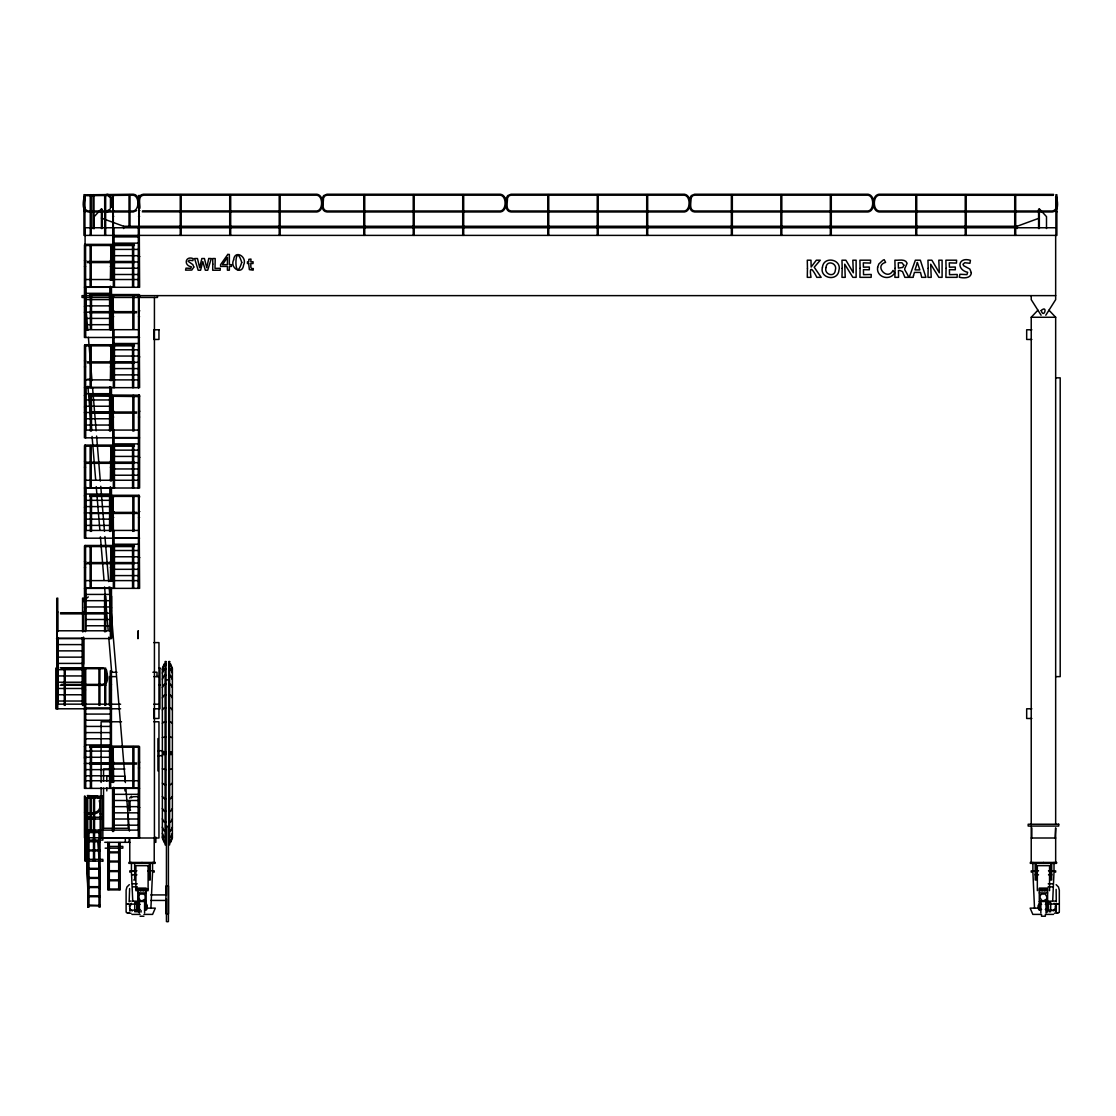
<?xml version="1.0" encoding="UTF-8"?>
<svg xmlns="http://www.w3.org/2000/svg" width="1116" height="1116" viewBox="0 0 1116 1116"><rect width="100%" height="100%" fill="white"/><g stroke="black" fill="none" stroke-linecap="round" stroke-linejoin="round"><path stroke-width="1.5" d="M150.911 908.131L152.557 872.098L154.217 872.098L154.217 870.871L147.675 870.871M1052.681 901.268L1054.006 872.098L1055.666 872.098L1055.666 870.871L1049.124 870.871M110.442 208.246L110.442 197.951L107.834 195.328M100.342 808.305C100.175 815.419 87.453 814.959 84.551 812.629C94.037 814.178 102.742 812.546 99.254 800.744L100.342 800.674M129.944 908.089L129.4 905.829L131.339 903.29M136.738 907.796L136.738 906.025M136.375 909.861L137.603 906.903L136.375 903.96M1048.566 909.219L1048.398 904.825M1055.318 907.796L1055.318 906.025M1053.085 910.935C1056.573 910.154 1057.257 904.95 1054.09 903.29M138.789 912.497L137.84 910.196M84.969 295.67L85.137 294.554M112.604 279.6L113.162 195.272L113.706 279.6M113.706 195.83L112.604 195.83M110.372 280.255L110.93 245.45L111.474 280.255M111.474 246.008L110.372 246.008M85.137 396.027L84.425 395.469L85.137 394.911M138.51 287.286L139.068 195.272L139.612 287.286L84.467 287.286M112.604 379.956L113.162 295.628L113.706 379.956M139.612 195.83L138.51 195.83M113.706 296.2L112.604 296.2M110.372 380.626L110.93 345.821L111.474 380.626M111.474 346.379L110.372 346.379M85.137 496.397L84.425 495.839L85.137 495.281M138.51 296.2L139.612 296.2L138.51 296.2L138.51 387.657M112.604 480.312L113.162 395.999L113.706 480.312M113.706 396.557L112.604 396.557M110.372 480.982L110.93 446.177L111.474 480.982M111.474 446.735L110.372 446.735M138.51 488.013L138.51 396.557L139.486 395.19L89.601 394.911M112.604 580.683L113.162 496.355L113.706 580.683M113.706 496.913L112.604 496.913M110.372 581.352L110.93 546.533L111.474 581.352M111.474 547.105L110.372 547.105M138.51 496.913L139.612 496.913L138.51 496.913L138.51 588.369M112.563 782.469L113.107 747.204L113.651 782.469M113.651 747.748L112.563 747.748M85.137 747.232L84.425 746.688L85.137 746.13M101.165 797.312L100.189 797.312M159.937 668.107L158.96 668.107L159.937 668.107L159.937 708.786L153.729 708.786L153.813 718.481L158.96 718.481L158.96 642.607L153.827 642.607M56.651 611.931L57.753 611.931M82.556 611.931L83.658 612M113.637 256.75L112.883 256.248L113.162 256.917M113.637 357.106L112.883 356.618L113.162 357.287M113.637 457.462L112.883 456.974L113.162 457.644M57.753 663.936L56.735 664.118M56.651 684.485L57.753 684.485M113.637 557.833L112.883 557.344L113.162 558.014M82.556 684.485L83.658 684.485M84.272 196.556C83.17 201.354 81.315 211.064 88.303 211.97L133.278 211.97L136.557 210.603M85.123 197.058C84.453 201.271 82.235 210.045 88.359 210.994L133.209 210.994C139.486 210.24 139.486 195.942 133.209 195.202L86.476 195.691M129.623 888.545L129.163 901.854M130.126 906.025L131.004 904.49M162.364 669.447L164.205 665.08L166.033 665.08M172.38 836.958L170.539 841.338L168.711 841.338M162.364 673.115L164.205 668.958L166.033 668.958M172.38 833.289L170.539 837.46L168.711 837.46M162.364 679.226L164.205 675.389L166.033 675.389M172.38 827.179L170.539 831.029L168.711 831.029M162.364 687.582L164.205 684.192L166.033 684.192M172.38 818.823L170.539 822.227L168.711 822.227M162.364 697.932L164.205 695.087L166.033 695.087M172.38 808.486L170.539 811.332L168.711 811.332M84.872 598.274L85.709 597.172M85.834 598.832L88.317 596.907M110.079 209.138L106.843 210.994M129.582 798.107L131.479 796.21M162.364 709.957L164.205 707.739L166.033 707.739M172.38 796.461L170.539 798.679L168.711 798.679M130.698 910.028L132.344 910.935M1031.226 824.236L1031.226 317.265L1037.894 310.206M128.968 912.497L127.642 913.251L126.317 912.497M1059.112 912.497L1054.411 913.251M162.364 723.294L164.205 721.787L166.033 721.787M172.38 783.111L170.539 784.632L168.711 784.632M110.191 210.603L106.913 211.97M131.2 797.828L133.027 796.768L139.333 796.545M129.317 884.653L126.959 887.011L126.108 890.122L126.108 911.73M1045.79 315.228L1055.666 299.632L1055.666 235.406M1053.713 909.875L1054.425 909.331M111.154 758.434L110.4 758.308M130.126 908.536L130.474 909.861M162.364 737.55L166.033 736.783M172.38 768.868L168.711 769.635M85.988 194.84L133.278 194.226C139.737 194.616 137.896 203.168 137.924 207.311M129.609 908.494L130.014 911.186M101.416 218.108L123.625 226.269L1017.108 226.269L1039.331 218.108M1047.589 910.196L1046.655 912.497M85.025 244.362L85.025 246.58L85.025 244.362L134.436 244.362M85.025 344.732L85.025 346.936L85.025 344.732L134.436 344.732M85.025 445.089L85.025 447.307L85.025 445.089L134.436 445.089M85.025 545.459L85.025 547.663L85.025 545.459L134.436 545.459M84.467 387.657L139.612 387.657L139.012 294.554L138.328 387.657M139.012 394.911L138.328 488.013M84.467 588.369L139.612 588.369L139.012 495.281L138.328 588.369M139.012 496.397C140.672 495.699 137.352 495.699 139.012 496.397L89.601 496.397M89.601 513.5L139.291 513.416M84.969 670.59L85.248 669.558M138.328 837.767L138.468 746.688C140.142 748.989 137.784 746.771 139.57 746.688L139.612 837.767L84.467 837.767L84.467 796.071M85.025 813.452L85.025 812.35M126.875 903.918L128.41 903.918M1049.584 904.127L1058.554 903.918M60.208 667.773L103.635 667.773M87.327 379.314L90.34 379.063M112.604 216.337L113.706 216.337M138.51 216.337L139.612 216.337M1055.903 227.762L85.081 227.762L85.081 295.628M113.888 236.885L138.328 236.885M113.888 243.149L138.328 243.149M85.025 245.492L134.436 245.492M113.888 249.412L138.328 249.412M113.888 255.69L138.328 255.69M87.341 261.479L134.436 261.479M113.888 261.953L138.328 261.953M87.341 262.595L134.436 262.595M84.467 266.515L85.569 266.515M110.372 266.515L111.474 266.515M113.888 268.231L138.328 268.231M113.888 274.494L138.328 274.494M85.569 279.53L138.51 279.53M85.751 287.063L110.191 287.063M85.751 293.327L110.191 293.327M89.601 294.554L139.012 294.554M1055.666 295.628L82.026 295.628L82.026 297.456L157.482 297.456L157.482 295.628M85.751 299.604L110.191 299.604M85.751 305.868L110.191 305.868M85.137 311.657L84.425 312.215L85.137 312.773M89.601 311.657L136.696 311.657M85.751 312.145L110.191 312.145M89.601 312.773L136.696 312.773M112.604 316.693L113.706 316.693M138.51 316.693L139.612 316.693M1031.226 317.265L1055.666 317.265L1055.666 824.236M85.751 318.409L110.191 318.409M85.751 324.686L110.191 324.686M85.569 329.708L138.51 329.708M1031.84 329.778L1026.678 329.778L1026.678 339.459L1031.84 339.459M113.888 337.241L138.328 337.241M139.57 337.464L84.425 337.464L84.467 244.92L85.569 244.92L85.709 337.464M113.888 343.505L138.328 343.505M85.025 345.848L134.436 345.848M113.888 349.782L138.328 349.782M113.888 356.046L138.328 356.046M87.341 361.835L134.436 361.835M113.888 362.323L138.328 362.323M87.341 362.951L134.436 362.951M84.467 366.885L85.569 366.885M110.372 366.885L111.474 366.885M113.888 368.587L138.328 368.587M113.888 374.864L138.328 374.864M1055.666 377.836L1060.2 377.836L1060.2 676.631L1055.666 676.631M85.569 379.886L138.51 379.886M85.751 387.419L110.191 387.419M85.751 393.697L110.191 393.697M89.601 396.027L139.612 396.557L138.51 396.557M85.751 399.96L110.191 399.96M85.751 406.238L110.191 406.238M85.137 412.013L84.425 412.571L85.137 413.129M89.601 412.013L136.696 412.013M85.751 412.501L110.191 412.501M89.601 413.129L136.696 413.129M112.604 417.063L113.706 417.063M138.51 417.063L139.612 417.063M85.751 418.779L110.191 418.779M85.751 425.043L110.191 425.043M85.569 430.079L138.51 430.079M113.888 437.598L138.328 437.598M139.57 437.835L84.425 437.835L84.467 345.29L85.569 345.29L85.709 437.835M113.888 443.875L138.328 443.875M85.025 446.205L134.436 446.205M113.888 450.139L138.328 450.139M113.888 456.416L138.328 456.416M87.341 462.191L134.436 462.191M113.888 462.68L138.328 462.68M85.025 463.321L134.436 463.321M84.467 467.241L85.569 467.241M110.372 467.241L111.474 467.241M113.888 468.957L138.328 468.957M113.888 475.221L138.328 475.221M85.569 480.257L138.51 480.257M85.751 487.79L110.191 487.79M84.467 488.013L139.612 488.013L139.57 395.469L138.468 395.469L139.012 396.027M85.751 494.053L110.191 494.053M89.601 495.281L139.012 495.281M85.751 500.331L110.191 500.331M85.751 506.594L110.191 506.594M85.137 512.384L84.425 512.942L85.137 513.5M110.275 512.384L136.696 512.384M85.751 512.872L110.191 512.872M112.604 517.419L113.706 517.419M138.51 517.419L139.612 517.419M85.751 519.135L110.191 519.135M85.751 525.399L110.191 525.399M85.569 530.435L138.51 530.435M113.888 537.968L138.328 537.968M139.57 538.191L84.425 538.191L84.467 445.647L85.569 445.647L85.709 538.191M113.888 544.231L138.328 544.231M85.025 546.575L134.436 546.575M113.888 550.509L138.328 550.509M113.888 556.772L138.328 556.772M87.341 562.562L134.436 562.562M113.888 563.05L138.328 563.05M85.025 563.678L134.436 563.678M84.467 567.598L85.569 567.598M110.372 567.598L111.474 567.598M113.888 569.313L138.328 569.313M113.888 575.591L138.328 575.591M85.569 580.613L138.51 580.613M85.751 588.146L110.191 588.146M85.751 594.423L110.191 594.423M111.586 596.195L111.656 638.561L56.525 638.561M85.751 600.687L110.191 600.687M85.751 606.951L110.191 606.951M110.372 610.982L111.474 610.982M60.501 612.74L106.48 612.74M85.751 613.228L110.191 613.228M60.501 613.856L106.48 613.856M85.751 619.492L110.191 619.492M85.751 625.769L110.191 625.769M57.753 630.791L110.372 630.791M57.934 638.324L82.375 638.324M57.934 644.602L82.375 644.602M57.934 650.865L82.375 650.865M57.934 657.143L82.375 657.143M57.934 663.406L82.375 663.406M166.033 663.922L164.205 663.894L162.364 668.317L162.364 751.989L166.033 751.961M168.711 663.894L170.539 663.894L172.38 668.317L172.38 751.989L168.711 751.989M168.711 665.094L170.539 665.094L172.38 669.447M57.753 668.107L55.8 668.107L55.8 708.786L120.612 708.786M61.45 668.596L103.383 668.721M168.711 668.972L170.539 668.972L172.38 673.129M57.934 669.684L82.375 669.684M111.307 672.264L116.985 672.264M152.892 672.264L156.393 672.264M168.711 675.403L170.539 675.403L172.38 679.239L171.153 676.673M57.934 675.947L82.375 675.947M116.231 676.617L109.396 676.617L109.396 705.41M153.771 676.617L158.96 676.617M166.144 679.881L168.711 679.881M57.934 682.225L82.375 682.225M168.711 684.206L170.539 684.206L172.38 687.596M61.45 684.387L102.393 684.387C108.475 683.299 107.164 673.813 105.043 669.684M57.934 688.488L82.375 688.488M84.425 689.939L85.527 689.939M110.331 689.939L111.433 689.939M57.934 694.766L82.375 694.766M168.711 695.101L170.539 695.101L172.38 697.946M57.934 701.029L82.375 701.029M57.753 704.14L120.612 704.21M153.729 704.21L158.96 704.21M168.711 707.767L170.539 707.767L172.38 709.985M85.709 707.907L110.149 707.907M1031.84 708.786L1026.678 708.786L1026.678 718.481L1031.84 718.481M85.709 714.073L110.149 714.073M85.151 714.826L84.607 757.513M85.709 720.252L110.149 720.252M121.532 721.773L101.11 721.773L101.11 782.483M153.855 721.773L158.96 721.773L158.96 838.004L102.756 838.004M168.711 721.815L170.539 721.815L172.38 723.321M85.709 726.418L110.149 726.418M85.709 732.598L110.149 732.598M168.711 736.811L172.38 737.578M85.709 738.764L110.149 738.764M85.709 744.93L110.149 744.93M89.601 746.13L139.012 746.13M89.601 747.232L139.012 747.232M157.942 750.719L162.657 750.719M85.709 751.11L110.149 751.11M166.033 752.282L162.364 752.282L162.364 754.109L166.033 754.109M168.711 752.31L172.38 752.31L172.38 754.137L168.711 754.137M166.033 754.43L162.364 754.43L162.364 838.102L164.205 842.524L166.033 842.496M168.711 754.458L172.38 754.458M157.942 755.699L162.657 755.699M85.709 757.276L110.149 757.276M85.137 762.967L84.425 763.525L85.137 764.069M89.601 762.967L136.696 762.967M85.709 763.442L110.149 763.442M89.601 764.069L136.696 764.069M112.563 767.934L113.651 767.934M138.468 767.934L139.57 767.934M124.922 769.022L103.551 769.022L103.551 781.228M85.709 769.622L110.149 769.622M166.033 769.608L162.364 768.84M85.709 775.787L110.149 775.787M85.527 780.74L138.468 780.74M166.033 784.604L164.205 784.604L162.364 783.083M113.846 788.147L138.286 788.147M139.57 788.37L84.425 788.37L84.425 670.842M113.846 794.327L138.286 794.327M87.341 795.527L97.762 796.21M90.117 796.071L91.219 796.071M85.193 796.21L85.304 861.12M87.773 796.21L102.867 796.21M85.193 797.968L98.445 797.968M101.57 797.968L102.853 797.968M166.033 798.651L164.205 798.651L162.364 796.433M113.846 800.493L138.286 800.493M113.846 806.659L138.286 806.659M166.033 811.318L164.205 811.318L162.364 808.458M113.846 812.839L138.286 812.839M87.773 817.261L102.853 817.261M85.193 819.018L102.853 819.018M113.846 819.005L138.286 819.005M166.033 822.213L164.205 822.213L162.364 818.823M113.846 825.184L138.286 825.184M166.144 826.524L168.711 826.524M85.709 830.123L138.468 830.123M166.033 831.015L164.205 831.015L162.364 827.179M87.871 831.685L100.175 831.685M87.871 832.55L100.175 832.55M166.033 837.446L164.205 837.446L162.364 833.289M87.732 838.004L86.755 838.004L86.755 797.312M1031.226 838.004L1055.666 838.004M85.193 840.069L102.867 840.069L102.742 796.21M87.871 840.85L100.175 840.85L100.175 841.715L87.871 841.715M166.033 841.325L164.205 841.325L162.364 836.958M104.764 842.315L129.93 842.315M168.711 842.524L170.539 842.524L172.38 838.102L172.38 754.43M107.652 846.416L118.422 846.416M120.165 846.416L122.83 846.416L122.83 848.16L120.165 848.16M105.169 848.16L118.422 848.16M87.871 850.015L100.175 850.015L100.175 850.88L87.871 850.88M107.847 851.913L118.617 851.913M107.847 852.791L118.617 852.791M87.773 859.362L102.853 859.362L102.742 861.12M87.773 861.12L102.853 861.12M107.847 861.078L118.617 861.078M107.847 861.957L118.617 861.957M87.871 868.346L100.175 868.346L100.175 869.211L87.871 869.211M107.847 870.703L118.617 870.703M131.897 870.759L136.905 870.759M1035.174 870.759L1038.508 870.759M1048.524 870.759L1051.872 870.759M136.305 870.871L129.777 870.871L129.777 872.098L131.437 872.098L132.762 901.268M1037.754 870.871L1031.226 870.871L1031.226 872.098L1032.886 872.098L1034.518 908.131M107.847 871.582L118.617 871.582M131.897 874.832L136.905 874.832M1035.174 874.832L1038.508 874.832M1048.524 874.832L1051.872 874.832M87.871 877.511L100.175 877.511L100.175 878.376L87.871 878.376M107.847 879.868L118.617 879.868M133.739 880.008L134.659 880.008L134.659 863.365M107.847 880.747L118.617 880.747M132.427 883.802L137.212 883.802M1048.231 883.802L1053.016 883.802M87.871 886.676L100.175 886.676L100.175 887.541L87.871 887.541M132.623 886.857L137.338 886.857M1048.105 886.857L1052.807 886.857M107.847 889.034L120.151 889.034M135.887 888.95L139.235 888.95M145.052 888.95L148.107 888.95M137.84 889.187L146.14 889.187M1039.289 889.187L1047.589 889.187M107.847 889.912L120.151 889.912M1039.289 890.721L1047.589 890.721M139.235 892.828L138.258 892.828L138.258 888.95M137.84 892.926L146.14 892.926M1039.289 892.926L1047.589 892.926M150.786 894.92L165.921 894.92L165.921 900.445L150.786 900.445M87.871 895.841L100.175 895.841L100.175 896.706L87.871 896.706M129.596 901.072L131.032 901.072M132.399 901.072L138.384 901.268L138.789 903.36L137.338 904.127M1053.03 901.072L1047.045 901.268L1046.655 903.36L1048.091 904.127M1054.411 901.072L1056.099 901.072M137.84 901.505L146.14 901.505M1039.289 901.505L1047.589 901.505M137.031 902.593L134.743 902.593L134.743 911.73L137.031 911.73M1048.398 902.593L1050.7 902.593L1050.7 911.73L1049.166 911.73M127.642 904.127L135.845 904.127M140.142 904.365L137.156 904.365L137.156 909.456L140.142 909.456M1041.591 904.365L1038.605 904.365L1038.605 909.456L1041.591 909.456M1045.301 904.365L1046.041 904.365M87.871 905.006L100.175 905.439M87.871 905.871L100.175 905.871M146.043 908.131L155.305 908.131L152.585 914.395L143.908 914.395M1040.391 908.131L1030.124 908.131L1032.844 914.395L1041.521 914.395L1041.521 916.222L1045.357 916.222L1045.357 914.395L1053.518 914.395M1045.301 909.456L1046.041 909.456M130 910.196L138.635 910.098L138.635 895.939M1056.099 910.196L1046.808 910.098L1046.808 900.654M127.642 913.251L131.032 913.251M131.925 914.395L140.072 914.395M140.072 916.222L143.908 916.222M1053.63 194.379L878.976 194.226C871.415 195.258 871.415 210.924 878.976 211.97L1052.458 211.97C1059.433 211.064 1057.591 201.354 1056.475 196.556M1053.378 195.328L879.045 195.202C872.768 195.942 872.768 210.24 879.045 210.994L1052.388 210.994C1058.512 210.045 1056.308 201.271 1055.624 197.058M106.913 194.226C113.372 194.616 111.53 203.168 111.558 207.311M142.541 210.854L316.874 210.994C323.152 210.24 323.152 195.942 316.874 195.202L143.532 195.202C137.407 195.9 140.267 204.354 139.918 208.246M142.276 211.817L316.93 211.97C324.505 210.924 324.505 195.258 316.93 194.226L143.462 194.226C136.989 194.616 138.844 203.168 138.816 207.311M60.208 685.21L102.449 685.364C109.438 684.471 107.582 674.748 106.48 669.949M1057.033 903.918L1057.801 904.127M1057.801 913.251L1056.475 912.497M1041.088 315.228L1031.226 299.632L1031.226 295.628M1056.127 884.653L1058.47 887.011L1059.321 890.122L1059.321 911.73M97.204 797.173L98.055 797.828M1048.984 310.206L1055.666 317.265M98.836 797.033L99.659 798.107M130.14 809.323L130.544 810.314M129.065 809.616L129.582 810.872M82.556 663.936L83.588 664.118L83.588 637.11M1056.141 889.354L1056.266 901.854M85.081 297.456L87.815 330.378M88.387 337.311L91.986 380.626M92.558 387.545L96.157 430.86M96.59 436.063L100.328 481.108M100.761 486.297L104.499 531.356M104.932 536.545L108.684 581.589M109.117 586.793L125.383 782.567M125.815 787.757L129.414 831.071M87.899 386.234L91.498 429.604M92.07 436.426L95.669 479.796M96.241 486.604L99.84 529.974M100.412 536.796L104.011 580.167M104.569 586.974L108.182 630.345M108.74 637.166L111.628 671.888M98.32 841.199L100.245 888.699M98.138 841.213L100.063 888.713M85.96 839.441L87.955 888.629M85.779 839.455L87.773 888.643M1056.266 904.113L1056.266 911.73M1055.903 235.392L1055.903 194.714L1056.88 194.714L1056.88 235.392L83.951 235.392L83.951 194.714L84.928 194.714L84.928 235.392M1055.666 862.445L1055.666 827.863L1055.052 838.004M1055.429 908.34L1055.429 911.186M1054.006 862.445L1054.006 870.871M1051.69 863.365L1051.69 880.008L1050.77 880.008L1050.77 863.365M1049.556 890.666L1049.556 865.667L1037.336 865.667L1037.336 890.666M1047.645 911.73L1047.589 888.099L1039.289 888.099L1039.289 910.098L1040.084 910.098L1040.084 900.654M1046.501 228.529L1046.501 216.616L1039.638 209.166L1038.591 209.166L1038.591 228.529M1046.041 900.919L1046.041 912.902M1044.785 889.187L1044.785 890.721M1043.446 862.445L1043.446 863.365M1042.107 889.187L1042.107 890.721M1040.851 900.919L1040.851 912.902M1039.331 209.166L1039.331 228.529M1038.215 905.606L1038.215 908.215M1036.108 863.365L1036.108 880.008L1035.188 880.008L1035.188 863.365M1032.886 862.445L1032.886 870.871M1031.84 827.863L1031.84 838.004M1031.226 826.063L1031.226 862.445M1017.108 226.269L1017.108 228.529M1015.686 235.392L1015.686 194.714L1014.709 194.714L1014.709 235.392M966.205 235.392L966.205 194.714L965.228 194.714L965.228 235.392M916.724 235.392L916.724 194.714L915.748 194.714L915.748 235.392M831.294 235.392L831.294 194.714L830.318 194.714L830.318 235.392M781.814 235.392L781.814 194.714L780.837 194.714L780.837 235.392M732.333 235.392L732.333 194.714L731.357 194.714L731.357 235.392M647.685 235.392L647.685 194.714L646.708 194.714L646.708 235.392M598.218 235.392L598.218 194.714L597.241 194.714L597.241 235.392M548.737 235.392L548.737 194.714L547.761 194.714L547.761 235.392M463.684 235.392L463.684 194.714L462.708 194.714L462.708 235.392M414.203 235.392L414.203 194.714L413.227 194.714L413.227 235.392M364.737 235.392L364.737 194.714L363.746 194.714L363.746 235.392M280.172 235.392L280.172 194.714L279.195 194.714L279.195 235.392M230.691 235.392L230.691 194.714L229.715 194.714L229.715 235.392M181.21 235.392L181.21 194.714L180.234 194.714L180.234 235.392M168.418 825.882L168.418 921.551L167.428 921.774L166.437 921.551L166.437 898.938M166.437 825.882L166.437 895.451M165.921 893.79L165.921 886.048L168.488 886.048L168.488 913.725L165.921 913.725L165.921 901.003M157.942 738.541L157.942 770.947M157.021 672.264L157.021 676.617M155.863 837.223L155.863 842.315L154.887 842.315L154.887 837.223M155.138 838.004L155.138 842.315M154.427 297.456L154.427 838.004M154.217 838.004L154.217 862.445M152.557 862.445L152.557 870.871M150.242 863.365L150.242 880.008L149.321 880.008L149.321 863.365M147.228 905.606L147.228 908.215M146.838 904.365L146.838 909.456M145.722 888.95L145.722 892.828M145.359 900.654L145.359 910.098L146.14 910.098L146.14 888.099L137.84 888.099L137.798 911.73M144.592 900.919L144.592 912.902M143.336 889.187L143.336 890.721M141.997 862.445L141.997 863.365M141.076 910.558L141.076 912.065M140.658 889.187L140.658 890.721M139.402 900.919L139.402 912.902M138.51 796.071L138.51 831.029M138.328 227.762L138.328 287.286M136.85 904.058L136.85 911.186M133.92 328.997L133.92 295.112L132.818 295.112L132.818 328.997M133.92 431.055L133.92 395.469L132.818 395.469L132.818 431.055M133.92 531.411L133.92 495.839L132.818 495.839L132.818 531.411M133.92 788.37L133.92 746.688L132.818 746.688L132.818 788.37M133.655 244.92L133.655 287.286M133.655 345.29L133.655 387.657M133.655 445.647L133.655 488.013M133.655 546.017L133.655 588.369M132.553 244.92L132.553 287.286M132.553 345.29L132.553 387.657M132.553 445.647L132.553 488.013M132.553 546.017L132.553 588.369M131.437 862.445L131.437 870.871M130 226.925L130 194.714L129.024 194.714L129.024 226.925M130 808.235L130 800.744L128.898 800.674L128.898 808.305M129.777 838.004L129.777 862.445M129.205 842.315L129.177 837.767M128.214 812.587L128.214 828.281L103.551 828.281L103.551 788.189M125.313 838.004L125.313 842.315M124.964 781.13L124.964 776.234L106.801 776.234L106.801 781.13M124.964 787.673L124.964 790.937M123.625 226.269L123.625 228.529M120.151 842.538L120.249 889.41L118.687 889.41L118.687 842.538M114.446 244.92L114.446 287.286M114.446 345.29L114.446 387.657M114.446 445.647L114.446 488.013M114.446 546.017L114.446 588.369M113.888 227.762L113.888 245.757M113.888 275.164L113.888 279.53M113.888 329.708L113.888 346.127M113.888 375.52L113.888 379.886M113.888 430.079L113.888 446.484M113.888 475.89L113.888 480.257M113.888 530.435L113.888 546.854M113.888 576.247L113.888 580.613M113.846 787.45L113.846 830.123M113.651 787.45L113.651 831.532M113.344 244.92L113.344 287.286M113.344 345.29L113.344 387.657M113.344 445.647L113.344 488.013M113.344 546.017L113.344 588.369M112.563 787.896L112.563 831.532M111.474 286.798L111.474 329.778M111.474 387.154L111.474 430.134M111.474 487.511L111.474 530.505M111.474 587.881L111.474 637.459M111.433 670.842L111.433 782.135M111.251 714.826L111.251 757.513M110.693 295.112L110.693 328.997M110.693 395.469L110.693 431.055M110.693 495.839L110.693 531.411M110.693 672.264L110.693 676.617M110.693 746.688L110.693 788.37M110.372 286.352L110.372 329.778M110.372 386.722L110.372 430.134M110.372 487.078L110.372 530.505M110.372 587.435L110.372 638.561M110.191 286.352L110.191 329.708M110.191 386.722L110.191 430.079M110.191 487.078L110.191 530.435M110.191 587.435L110.191 630.791M110.331 670.842L110.331 782.135M109.591 295.112L109.591 328.997M109.591 395.469L109.591 431.055M109.591 495.839L109.591 531.411M109.591 746.688L109.591 788.37M109.312 842.538L109.312 889.41L107.75 889.41L107.75 842.538M107.847 842.538L107.847 889.41M106.801 787.673L106.801 790.937M105.727 705.396L105.727 668.107L104.751 668.107L104.751 705.396M105.657 235.392L105.657 194.714L104.681 194.714L104.681 235.392M105.699 596.195L105.699 631.782M104.597 596.195L104.597 631.782M102.142 228.529L102.142 209.166L101.096 209.166L94.246 216.616L94.246 228.529M101.416 209.166L101.416 228.529M101.11 787.687L101.151 838.004L100.175 838.004L100.175 797.312M100.175 859.18L100.175 860.045M99.91 705.396L99.91 668.107L98.933 668.107L98.933 705.396M100.035 830.123L100.105 907.141L99.003 907.141L99.003 830.123M94.539 796.21L94.539 861.12M94.009 228.613L94.009 194.714L93.033 194.714L93.033 228.613M93.507 796.21L93.507 861.12M91.484 295.112L91.484 328.997M91.484 395.469L91.484 431.055M91.484 495.839L91.484 531.411M91.484 746.688L91.484 788.37M91.219 235.392L91.219 194.714L90.243 194.714L90.243 235.392M91.219 287.286L91.219 244.92L90.117 244.92L90.117 287.286M91.219 387.657L91.219 345.29L90.117 345.29L90.117 387.657M91.219 488.013L91.219 445.647L90.117 445.647L90.117 488.013M91.219 588.369L91.219 546.017L90.117 546.017L90.117 588.369M91.219 797.814L91.219 830.82M90.382 295.112L90.382 328.997M90.382 395.469L90.382 431.055M90.382 495.839L90.382 531.411M90.382 746.688L90.382 788.37M90.117 797.814L90.117 830.82M88.987 830.123L88.987 907.141L87.773 907.141L87.732 797.312M87.857 830.123L87.857 907.141M85.751 286.352L85.751 329.708M85.751 386.722L85.751 430.079M85.751 487.078L85.751 530.435M85.751 587.435L85.751 630.791M85.569 630.861L85.569 546.017L84.467 546.017L84.467 610.982M85.709 788.37L85.709 668.107L84.732 668.107L84.732 708.786M85.569 797.814L85.709 837.767M85.29 600.938L85.29 631.712M85.179 797.256L85.179 861.12M83.658 638.129L83.658 705.507M83.588 601.566L83.588 598.288L82.556 598.092L82.556 631.53M83.114 611.54L83.114 631.572M82.835 611.582L82.835 631.782M82.556 637.613L82.556 705.507M82.375 637.613L82.375 704.14M65.244 705.396L65.244 668.107L64.268 668.107L64.268 705.396M57.934 637.613L57.934 704.14M57.753 631.53L57.753 598.092L56.735 598.288L56.777 708.786M57.753 637.613L57.753 708.786M57.474 611.582L57.474 631.782M57.209 611.54L57.209 636.204M56.93 611.819L56.93 636.232M248.659 263.502L249.37 269.626L253.151 270.156L253.304 268.551L251.546 268.565L250.863 267.352L250.793 263.502L253.025 263.557L253.095 261.772L250.835 261.841L250.974 259.065L248.84 259.331L248.77 261.841L247.473 261.786L247.417 263.557L248.659 263.502M212.807 264.101L212.696 270.239L220.173 270.239L220.243 268.272L214.997 268.412L215.221 258.521L212.696 258.521L212.807 264.101M877.608 267.477C876.13 277.256 889.815 281.344 894.655 272.974L893.023 270.407C887.583 281.427 873.577 265.58 885.616 262.386L884.179 259.665L882.826 260.321L878.78 264.06L877.608 267.477M807.454 268.37L807.287 277.34L810.997 277.34C808.64 262.692 813.982 271.648 816.828 277.34L821.139 277.34L814.22 267.212L820.274 260.195L816.34 260.195L811.137 267.045L810.997 260.195L807.287 260.195L807.454 268.37M860.087 268.37L859.92 277.34L871.136 277.34L871.233 274.452L863.547 274.675L863.435 269.667L869.322 269.793L869.322 267.045L863.435 267.184L863.31 262.86L870.466 263.083L870.62 260.195L859.92 260.195L860.087 268.37M895.074 268.37L894.893 277.34L898.561 277.34L898.436 270.504L899.901 270.49L902.537 271.593L904.881 277.34L908.787 277.34C904.1 266.752 903.304 272.206 907.113 263.278C905.313 258.424 898.812 260.656 894.893 260.195L895.074 268.37M946.075 268.37L945.894 277.34L957.11 277.34L957.221 274.452L949.521 274.675L949.423 269.667L955.31 269.793L955.31 267.045L949.423 267.184L949.284 262.86L956.454 263.083L956.593 260.195L945.894 260.195L946.075 268.37M842.189 268.37L841.98 277.34L845.231 277.34L844.714 264.199L852.861 277.34L856.125 277.34L856.125 260.195L852.833 260.195L853.335 272.792L845.9 260.195L841.98 260.195L842.189 268.37M928.163 268.37L927.968 277.34L931.204 277.34L930.688 264.199L938.849 277.34L942.099 277.34L942.099 260.195L938.807 260.195L939.309 272.792L931.874 260.195L927.968 260.195L928.163 268.37M241.74 262.427C233.969 287.147 234.025 237.68 241.74 262.427M233.607 259.902C229.45 268.035 242.451 275.736 243.595 264.924C247.724 256.861 234.737 249.105 233.607 259.902M826.021 267.477C823.664 274.438 834.796 278.107 835.354 270.086C837.711 263.139 826.579 259.47 826.021 267.477M822.45 267.226C819.297 278.47 837.725 281.93 838.925 270.393C842.092 259.149 823.65 255.69 822.45 267.226M193.821 267.045L191.84 270.058L185.563 270.142L186.009 268.133L190.836 268.356L191.31 266.794C183.429 265.566 185.27 255.452 193.208 258.619L192.873 260.628L189.315 260.251L188.116 261.311L192.803 264.576L193.821 267.045M971.325 272.667C971.199 278.595 963.331 278.33 959.244 277.214L959.886 274.271L966.958 274.606L967.656 272.318C956.021 269.486 958.128 256.471 970.432 260.349L969.943 263.278L964.74 262.734L962.982 264.283L963.708 265.72L969.846 269.054L971.325 272.667M322.496 197.685C322.468 202.149 320.111 211.343 326.988 211.97L500.456 211.97C508.017 210.924 508.017 195.258 500.456 194.226L326.988 194.226L323.696 195.593L322.496 197.685M323.445 197.951C323.779 201.829 320.934 210.282 327.044 210.994L500.387 210.994C506.664 210.24 506.664 195.942 500.387 195.202L327.044 195.202L325.161 195.691L323.445 197.951M506.497 197.685C506.469 202.149 504.111 211.343 510.989 211.97L684.457 211.97C692.018 210.924 692.018 195.258 684.457 194.226L510.989 194.226L507.71 195.593L506.497 197.685M507.445 197.951C507.78 201.829 504.934 210.282 511.058 210.994L684.401 210.994C690.665 210.24 690.665 195.942 684.401 195.202L511.058 195.202L509.175 195.691L507.445 197.951M690.093 197.685C690.065 202.149 687.707 211.343 694.584 211.97L868.053 211.97C875.614 210.924 875.614 195.258 868.053 194.226L694.584 194.226L691.306 195.593L690.093 197.685M691.041 197.951C691.376 201.829 688.53 210.282 694.654 210.994L867.997 210.994C874.26 210.24 874.26 195.942 867.997 195.202L694.654 195.202L692.771 195.691L691.041 197.951M1041.172 310.555C1044.046 319.525 1048.147 304.236 1041.172 310.555M208.748 258.521L206.753 267.728L204.423 258.521L201.856 258.521L199.652 267.728L197.462 258.521L194.602 258.521L198.16 270.239L200.587 270.239L202.777 261.576L205.33 270.239L207.702 270.239L211.301 258.521L208.748 258.521M913.488 275.652L913.181 277.34L909.219 277.34L915.371 260.195L920.351 260.195L925.931 277.34L921.704 277.34L920.505 272.416L914.423 272.416L913.488 275.652M903.848 265.217L902.802 267.408L898.422 268.105L898.282 262.79L901.951 262.762L903.848 265.217M139.57 295.112L138.468 295.112L139.57 295.112M84.007 211.231L84.858 211.719L84.007 211.231M104.82 684.624L105.657 685.112L104.82 684.624M100.259 813.843L101.11 814.331L100.259 813.843M159.03 684.624L159.867 685.112L159.03 684.624M138.844 895.395L138.356 897.222L140.17 900.375L141.997 900.863L145.15 899.036L145.15 895.395L143.811 894.055L140.17 894.055L138.844 895.395M1055.973 211.231L1056.824 211.719L1055.973 211.231M1040.293 895.395L1039.805 897.222L1041.619 900.375L1043.446 900.863L1046.599 899.036L1047.087 897.222L1045.26 894.055L1041.619 894.055L1040.293 895.395M917.38 262.553L915.036 269.905L919.835 269.905L917.38 262.553M84.551 260.46L85.569 260.656L84.551 260.46M112.674 210.282L113.706 210.478L112.674 210.282M110.456 260.46L111.474 260.656L110.456 260.46M138.593 210.282L139.612 210.478L138.593 210.282M84.551 360.817L85.569 361.012L84.551 360.817M112.674 310.639L113.706 310.834L112.674 310.639M110.456 360.817L111.474 361.012L110.456 360.817M138.593 310.639L139.612 310.834L138.593 310.639M84.551 461.187L85.569 461.382L84.551 461.187M112.674 411.009L113.706 411.204L112.674 411.009M110.456 461.187L111.474 461.382L110.456 461.187M138.593 411.009L139.612 411.204L138.593 411.009M84.551 561.543L85.569 561.739L84.551 561.543M112.674 511.365L113.706 511.56L112.674 511.365M110.456 561.543L111.474 561.739L110.456 561.543M138.593 511.365L139.612 511.56L138.593 511.365M84.495 684.317L85.527 684.499L84.495 684.317M110.4 684.317L111.433 684.499L110.4 684.317M112.632 761.977L113.651 762.158L112.632 761.977M138.537 761.977L139.57 762.158L138.537 761.977M84.551 306.565L85.569 306.747L84.551 306.565M110.456 306.565L111.474 306.747L110.456 306.565M138.593 256.387L139.612 256.568L138.593 256.387M84.551 406.921L85.569 407.103L84.551 406.921M110.456 406.921L111.474 407.103L110.456 406.921M138.593 356.743L139.612 356.925L138.593 356.743M84.551 507.292L85.569 507.473L84.551 507.292M110.456 507.292L111.474 507.473L110.456 507.292M138.593 457.114L139.612 457.295L138.593 457.114M84.551 607.648L85.569 607.829L84.551 607.648M110.456 607.648L111.474 607.829L110.456 607.648M138.593 557.47L139.612 557.651L138.593 557.47M84.495 757.959L85.527 758.141L84.495 757.959M112.632 807.342L113.651 807.524L112.632 807.342M138.537 807.342L139.57 807.524L138.537 807.342M227.413 257.545L222.489 264.645L227.413 264.645L227.413 257.545M227.776 254.434L220.577 264.645L220.577 266.417L227.413 266.417L227.413 270.198L229.352 270.198L229.352 266.417L231.486 266.417L231.486 264.645L229.352 264.645L229.352 254.434L227.776 254.434M158.96 329.778L153.813 329.778L153.813 339.459L158.96 339.459L158.96 329.778M138.286 630.791L137.979 638.561L138.286 630.791M166.033 661.551L165.084 661.551L165.084 844.854L166.033 844.854L166.033 661.551M169.646 661.551L168.711 661.551L168.711 844.854L169.646 844.854L169.646 661.551M1058.721 824.236L1028.171 824.236L1028.171 826.063L1058.721 826.063L1058.721 824.236M155.096 862.445L128.884 862.445L128.884 863.365L155.096 863.365L155.096 862.445M1056.545 862.445L1030.333 862.445L1030.333 863.365L1056.545 863.365L1056.545 862.445M148.107 865.667L135.887 865.667L135.887 890.666L148.107 890.666L148.107 865.667"/></g></svg>
